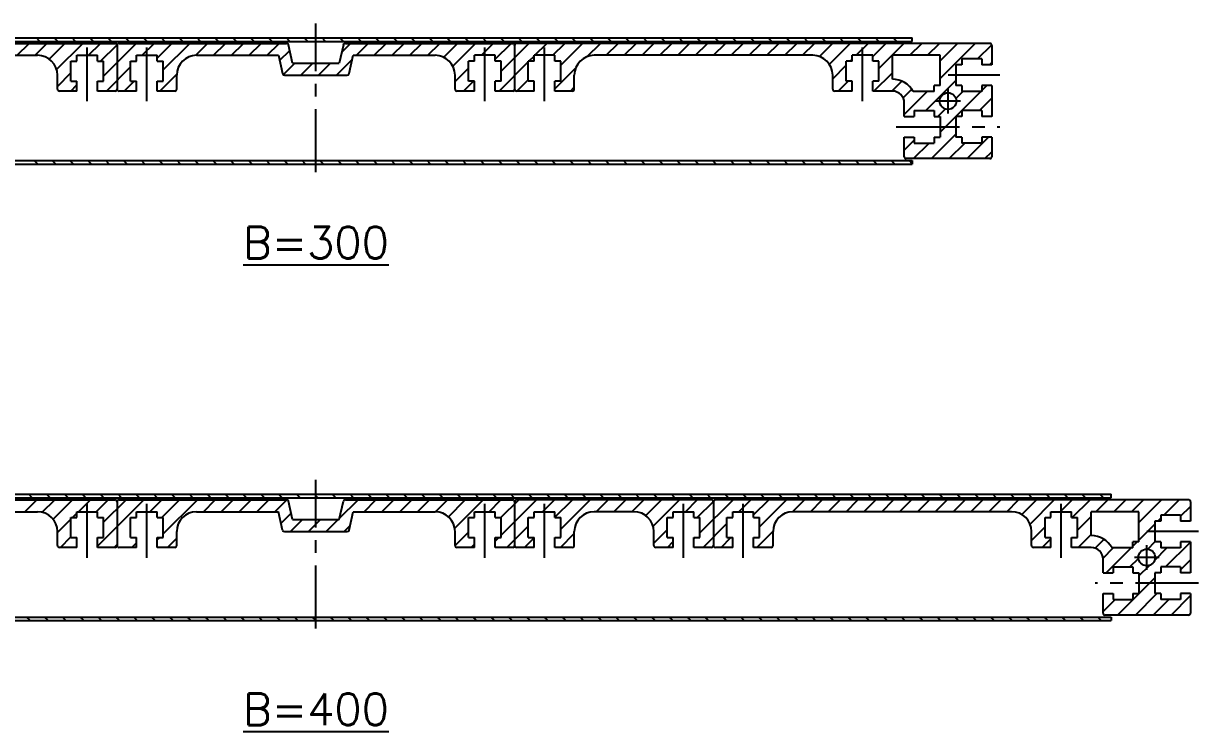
# Model space of a CAD drawing. Extents: x 0 to 1550, y -8 to 446.
# Drawn here: x 1254.7 to 1550.2, y 12.4 to 190.5 of the extents above; entities that cross this region are included whole.
import ezdxf

# ---------------------------------------------------------------- set-up
doc = ezdxf.new("R2010")
doc.units = 0
doc.header["$LTSCALE"] = 0.5
doc.linetypes.add('CENTER', pattern=[50.8, 31.75, -6.35, 6.35, -6.35])
for name, color, linetype in [('MSM_CENTER', 1, 'CENTER'), ('MSM_CONTINUOUS', 7, 'CONTINUOUS'), ('MSM_NARROW', 5, 'CONTINUOUS'), ('MSM_PART_NUMBER', 7, 'CONTINUOUS')]:
    doc.layers.add(name, color=color, linetype=linetype)
doc.styles.get("Standard").update_dxf_attribs({"font": 'txt.shx', "height": 3, "bigfont": 'bigfont.shx'})

# ---------------------------------------------------------------- blocks, each defined once
blk = doc.blocks.new('*U3')
at = {"layer": 'MSM_PART_NUMBER'}
blk.add_text('%%UB=300', height=8, dxfattribs=at).set_placement((1309.93, 121.4))
blk = doc.blocks.new('*U4')
at = {"layer": 'MSM_PART_NUMBER'}
blk.add_text('%%UB=400', height=8, dxfattribs=at).set_placement((1309.93, 4))

msp = doc.modelspace()

# ---------------------------------------------------------------- linework, layer by layer
at = {"layer": 'MSM_CENTER'}
for p, q in [((1328.23, 153.11), (1328.23, 190.51)), ((1270.73, 170.99), (1270.73, 184.51)), ((1285.73, 170.99), (1285.73, 184.51)), ((1370.73, 170.99), (1370.73, 184.51)), ((1385.73, 170.99), (1385.73, 184.51)), ((1465.73, 170.99), (1465.73, 184.51)), ((1500.23, 177.51), (1487.23, 177.51)), ((1487.23, 167.91), (1487.23, 174.11)), ((1490.33, 171.01), (1484.13, 171.01)), ((1474.23, 164.51), (1500.23, 164.51)), ((1328.23, 38.3), (1328.23, 75.7)), ((1270.73, 56.11), (1270.73, 69.7)), ((1285.73, 56.11), (1285.73, 69.7)), ((1370.73, 56.11), (1370.73, 69.7)), ((1385.73, 56.11), (1385.73, 69.7)), ((1420.73, 56.11), (1420.73, 69.7)), ((1435.73, 56.11), (1435.73, 69.7)), ((1515.73, 56.11), (1515.73, 69.7)), ((1550.23, 62.7), (1537.23, 62.7)), ((1537.23, 53.1), (1537.23, 59.3)), ((1540.33, 56.2), (1534.13, 56.2)), ((1550.23, 49.7), (1524.23, 49.7))]:
    msp.add_line(p, q, dxfattribs=at)
at = {"layer": 'MSM_CONTINUOUS'}
for p, q in [((1178.23, 186.91), (1478.23, 186.91)), ((1478.23, 186.01), (1478.23, 186.91)), ((1158.73, 185.51), (1277.73, 185.51)), ((1178.23, 186.01), (1478.23, 186.01)), ((1278.23, 185.01), (1278.23, 174.01)), ((1278.73, 185.51), (1320.83, 185.51)), ((1322.33, 180.51), (1321.32, 185.12)), ((1335.15, 185.12), (1334.13, 180.51)), ((1335.15, 185.12), (1335.23, 185.51)), ((1335.64, 185.51), (1377.73, 185.51)), ((1378.23, 185.01), (1378.23, 174.01)), ((1497.73, 185.51), (1378.73, 185.51)), ((1498.23, 185.01), (1498.23, 180.11)), ((1203.23, 182.51), (1258.23, 182.51)), ((1266.63, 181.01), (1268.13, 181.01)), ((1266.63, 176.01), (1266.63, 181.01)), ((1268.13, 182.51), (1273.33, 182.51)), ((1268.13, 181.01), (1268.13, 182.51)), ((1273.33, 181.01), (1273.33, 182.51)), ((1273.33, 181.01), (1274.83, 181.01)), ((1274.83, 176.01), (1274.83, 181.01)), ((1281.63, 181.01), (1283.13, 181.01)), ((1281.63, 176.01), (1281.63, 181.01)), ((1283.13, 182.51), (1288.33, 182.51)), ((1283.13, 181.01), (1283.13, 182.51)), ((1288.33, 181.01), (1288.33, 182.51)), ((1288.33, 181.01), (1289.83, 181.01)), ((1289.83, 176.01), (1289.83, 181.01)), ((1298.23, 182.51), (1318.82, 182.51)), ((1318.82, 182.51), (1319.84, 177.91)), ((1322.33, 180.51), (1334.13, 180.51)), ((1336.63, 177.91), (1337.65, 182.51)), ((1337.65, 182.51), (1358.23, 182.51)), ((1366.63, 176.01), (1366.63, 181.01)), ((1368.13, 181.01), (1366.63, 181.01)), ((1373.33, 182.51), (1368.13, 182.51)), ((1368.13, 181.01), (1368.13, 182.51)), ((1373.33, 181.01), (1373.33, 182.51)), ((1374.83, 181.01), (1373.33, 181.01)), ((1374.83, 176.01), (1374.83, 181.01)), ((1381.63, 176.01), (1381.63, 181.01)), ((1383.13, 181.01), (1381.63, 181.01)), ((1388.33, 182.51), (1383.13, 182.51)), ((1383.13, 181.01), (1383.13, 182.51)), ((1388.33, 181.01), (1388.33, 182.51)), ((1389.83, 181.01), (1388.33, 181.01)), ((1389.83, 176.01), (1389.83, 181.01)), ((1453.23, 182.51), (1398.23, 182.51)), ((1461.63, 176.01), (1461.63, 181.01)), ((1463.13, 181.01), (1461.63, 181.01)), ((1468.33, 182.51), (1463.13, 182.51)), ((1463.13, 181.01), (1463.13, 182.51)), ((1468.33, 181.01), (1468.33, 182.51)), ((1469.83, 181.01), (1468.33, 181.01)), ((1469.83, 176.01), (1469.83, 181.01)), ((1485.23, 182.51), (1473.23, 182.51)), ((1473.23, 176.51), (1473.23, 182.51)), ((1485.23, 174.91), (1485.23, 182.51)), ((1490.73, 181.61), (1490.73, 180.11)), ((1495.73, 181.61), (1490.73, 181.61)), ((1495.73, 181.61), (1495.73, 180.11)), ((1263.23, 174.01), (1263.23, 177.51)), ((1293.23, 174.01), (1293.23, 177.51)), ((1320.32, 177.51), (1336.14, 177.51)), ((1363.23, 174.01), (1363.23, 177.51)), ((1393.23, 174.01), (1393.23, 177.51)), ((1458.23, 174.01), (1458.23, 177.51)), ((1489.23, 180.11), (1489.23, 174.91)), ((1490.73, 180.11), (1489.23, 180.11)), ((1498.23, 180.11), (1495.73, 180.11)), ((1266.63, 176.01), (1268.13, 176.01)), ((1268.13, 173.51), (1268.13, 176.01)), ((1273.33, 173.51), (1273.33, 176.01)), ((1273.33, 176.01), (1274.83, 176.01)), ((1281.63, 176.01), (1283.13, 176.01)), ((1283.13, 173.51), (1283.13, 176.01)), ((1288.33, 173.51), (1288.33, 176.01)), ((1288.33, 176.01), (1289.83, 176.01)), ((1368.13, 176.01), (1366.63, 176.01)), ((1368.13, 173.51), (1368.13, 176.01)), ((1373.33, 173.51), (1373.33, 176.01)), ((1374.83, 176.01), (1373.33, 176.01)), ((1383.13, 176.01), (1381.63, 176.01)), ((1383.13, 173.51), (1383.13, 176.01)), ((1388.33, 173.51), (1388.33, 176.01)), ((1389.83, 176.01), (1388.33, 176.01)), ((1463.13, 176.01), (1461.63, 176.01)), ((1463.13, 173.51), (1463.13, 176.01)), ((1468.33, 173.51), (1468.33, 176.01)), ((1469.83, 176.01), (1468.33, 176.01)), ((1485.23, 174.91), (1483.73, 174.91)), ((1483.73, 173.41), (1483.73, 174.91)), ((1490.73, 174.91), (1489.23, 174.91)), ((1490.73, 174.91), (1490.73, 173.41)), ((1498.23, 174.91), (1495.73, 174.91)), ((1495.73, 174.91), (1495.73, 173.41)), ((1498.23, 174.91), (1498.23, 167.11)), ((1268.13, 173.51), (1263.73, 173.51)), ((1277.73, 173.51), (1273.33, 173.51)), ((1283.13, 173.51), (1278.73, 173.51)), ((1292.73, 173.51), (1288.33, 173.51)), ((1368.13, 173.51), (1363.73, 173.51)), ((1377.73, 173.51), (1373.33, 173.51)), ((1383.13, 173.51), (1378.73, 173.51)), ((1392.73, 173.51), (1388.33, 173.51)), ((1463.13, 173.51), (1458.73, 173.51)), ((1473.23, 173.51), (1468.33, 173.51)), ((1483.73, 173.41), (1478.49, 173.41)), ((1495.73, 173.41), (1490.73, 173.41)), ((1476.23, 167.11), (1476.23, 170.51)), ((1478.73, 168.61), (1478.73, 167.11)), ((1478.73, 168.61), (1483.73, 168.61)), ((1483.73, 168.61), (1483.73, 167.11)), ((1490.73, 168.61), (1490.73, 167.11)), ((1495.73, 168.61), (1490.73, 168.61)), ((1495.73, 168.61), (1495.73, 167.11)), ((1476.23, 167.11), (1478.73, 167.11)), ((1483.73, 167.11), (1485.23, 167.11)), ((1485.23, 167.11), (1485.23, 161.91)), ((1489.23, 167.11), (1489.23, 161.91)), ((1490.73, 167.11), (1489.23, 167.11)), ((1498.23, 167.11), (1495.73, 167.11)), ((1476.23, 157.01), (1476.23, 161.91)), ((1476.23, 161.91), (1478.73, 161.91)), ((1478.73, 161.91), (1478.73, 160.41)), ((1478.73, 160.41), (1483.73, 160.41)), ((1483.73, 161.91), (1483.73, 160.41)), ((1483.73, 161.91), (1485.23, 161.91)), ((1490.73, 161.91), (1489.23, 161.91)), ((1490.73, 161.91), (1490.73, 160.41)), ((1495.73, 160.41), (1490.73, 160.41)), ((1498.23, 161.91), (1495.73, 161.91)), ((1495.73, 161.91), (1495.73, 160.41)), ((1498.23, 161.91), (1498.23, 157.01)), ((1178.23, 156.01), (1478.23, 156.01)), ((1178.23, 155.11), (1478.23, 155.11)), ((1497.73, 156.51), (1476.73, 156.51)), ((1478.23, 156.01), (1478.23, 155.11)), ((1128.23, 72.1), (1528.23, 72.1)), ((1128.23, 71.2), (1528.23, 71.2)), ((1528.23, 71.2), (1528.23, 72.1)), ((1228.73, 70.7), (1277.73, 70.7)), ((1278.23, 70.2), (1278.23, 59.2)), ((1278.73, 70.7), (1320.83, 70.7)), ((1322.33, 65.7), (1321.32, 70.31)), ((1334.13, 65.7), (1335.15, 70.31)), ((1335.64, 70.7), (1377.73, 70.7)), ((1378.23, 70.2), (1378.23, 59.2)), ((1427.73, 70.7), (1378.73, 70.7)), ((1428.23, 70.2), (1428.23, 59.2)), ((1547.73, 70.7), (1428.73, 70.7)), ((1548.23, 70.2), (1548.23, 65.3)), ((1248.23, 67.7), (1258.23, 67.7)), ((1266.63, 66.2), (1268.13, 66.2)), ((1266.63, 61.2), (1266.63, 66.2)), ((1268.13, 67.7), (1273.33, 67.7)), ((1268.13, 66.2), (1268.13, 67.7)), ((1273.33, 66.2), (1273.33, 67.7)), ((1273.33, 66.2), (1274.83, 66.2)), ((1274.83, 61.2), (1274.83, 66.2)), ((1281.63, 66.2), (1283.13, 66.2)), ((1281.63, 61.2), (1281.63, 66.2)), ((1283.13, 67.7), (1288.33, 67.7)), ((1283.13, 66.2), (1283.13, 67.7)), ((1288.33, 66.2), (1288.33, 67.7)), ((1288.33, 66.2), (1289.83, 66.2)), ((1289.83, 61.2), (1289.83, 66.2)), ((1298.23, 67.7), (1318.82, 67.7)), ((1319.84, 63.09), (1318.82, 67.7)), ((1322.33, 65.7), (1334.13, 65.7)), ((1336.63, 63.09), (1337.65, 67.7)), ((1337.65, 67.7), (1358.23, 67.7)), ((1366.63, 66.2), (1368.13, 66.2)), ((1366.63, 61.2), (1366.63, 66.2)), ((1368.13, 67.7), (1373.33, 67.7)), ((1368.13, 66.2), (1368.13, 67.7)), ((1373.33, 66.2), (1373.33, 67.7)), ((1373.33, 66.2), (1374.83, 66.2)), ((1374.83, 61.2), (1374.83, 66.2)), ((1381.63, 66.2), (1383.13, 66.2)), ((1381.63, 61.2), (1381.63, 66.2)), ((1383.13, 67.7), (1388.33, 67.7)), ((1383.13, 66.2), (1383.13, 67.7)), ((1388.33, 66.2), (1388.33, 67.7)), ((1388.33, 66.2), (1389.83, 66.2)), ((1389.83, 61.2), (1389.83, 66.2)), ((1408.23, 67.7), (1398.23, 67.7)), ((1416.63, 66.2), (1418.13, 66.2)), ((1416.63, 61.2), (1416.63, 66.2)), ((1418.13, 67.7), (1423.33, 67.7)), ((1418.13, 66.2), (1418.13, 67.7)), ((1423.33, 66.2), (1423.33, 67.7)), ((1423.33, 66.2), (1424.83, 66.2)), ((1424.83, 61.2), (1424.83, 66.2)), ((1431.63, 66.2), (1433.13, 66.2)), ((1431.63, 61.2), (1431.63, 66.2)), ((1433.13, 67.7), (1438.33, 67.7)), ((1433.13, 66.2), (1433.13, 67.7)), ((1438.33, 66.2), (1438.33, 67.7)), ((1438.33, 66.2), (1439.83, 66.2)), ((1439.83, 61.2), (1439.83, 66.2)), ((1503.23, 67.7), (1448.23, 67.7)), ((1511.63, 66.2), (1513.13, 66.2)), ((1511.63, 61.2), (1511.63, 66.2)), ((1513.13, 67.7), (1518.33, 67.7)), ((1513.13, 66.2), (1513.13, 67.7)), ((1518.33, 66.2), (1518.33, 67.7)), ((1518.33, 66.2), (1519.83, 66.2)), ((1519.83, 61.2), (1519.83, 66.2)), ((1535.23, 67.7), (1523.23, 67.7)), ((1523.23, 61.7), (1523.23, 67.7)), ((1535.23, 60.1), (1535.23, 67.7)), ((1539.23, 65.3), (1539.23, 60.1)), ((1540.73, 65.3), (1539.23, 65.3)), ((1540.73, 66.8), (1540.73, 65.3)), ((1545.73, 66.8), (1540.73, 66.8)), ((1545.73, 66.8), (1545.73, 65.3)), ((1548.23, 65.3), (1545.73, 65.3)), ((1263.23, 59.2), (1263.23, 62.7)), ((1293.23, 59.2), (1293.23, 62.7)), ((1320.32, 62.7), (1336.14, 62.7)), ((1363.23, 59.2), (1363.23, 62.7)), ((1393.23, 59.2), (1393.23, 62.7)), ((1413.23, 59.2), (1413.23, 62.7)), ((1443.23, 59.2), (1443.23, 62.7)), ((1508.23, 59.2), (1508.23, 62.7)), ((1266.63, 61.2), (1268.13, 61.2)), ((1268.13, 58.7), (1268.13, 61.2)), ((1273.33, 58.7), (1273.33, 61.2)), ((1273.33, 61.2), (1274.83, 61.2)), ((1281.63, 61.2), (1283.13, 61.2)), ((1283.13, 58.7), (1283.13, 61.2)), ((1288.33, 58.7), (1288.33, 61.2)), ((1288.33, 61.2), (1289.83, 61.2)), ((1366.63, 61.2), (1368.13, 61.2)), ((1368.13, 58.7), (1368.13, 61.2)), ((1373.33, 58.7), (1373.33, 61.2)), ((1373.33, 61.2), (1374.83, 61.2)), ((1381.63, 61.2), (1383.13, 61.2)), ((1383.13, 58.7), (1383.13, 61.2)), ((1388.33, 58.7), (1388.33, 61.2)), ((1388.33, 61.2), (1389.83, 61.2)), ((1416.63, 61.2), (1418.13, 61.2)), ((1418.13, 58.7), (1418.13, 61.2)), ((1423.33, 58.7), (1423.33, 61.2)), ((1423.33, 61.2), (1424.83, 61.2)), ((1431.63, 61.2), (1433.13, 61.2)), ((1433.13, 58.7), (1433.13, 61.2)), ((1438.33, 58.7), (1438.33, 61.2)), ((1438.33, 61.2), (1439.83, 61.2)), ((1511.63, 61.2), (1513.13, 61.2)), ((1513.13, 58.7), (1513.13, 61.2)), ((1518.33, 58.7), (1518.33, 61.2)), ((1518.33, 61.2), (1519.83, 61.2)), ((1535.23, 60.1), (1533.73, 60.1)), ((1533.73, 58.6), (1533.73, 60.1)), ((1540.73, 60.1), (1539.23, 60.1)), ((1540.73, 60.1), (1540.73, 58.6)), ((1548.23, 60.1), (1545.73, 60.1)), ((1545.73, 60.1), (1545.73, 58.6)), ((1548.23, 60.1), (1548.23, 52.3)), ((1268.13, 58.7), (1263.73, 58.7)), ((1277.73, 58.7), (1273.33, 58.7)), ((1283.13, 58.7), (1278.73, 58.7)), ((1292.73, 58.7), (1288.33, 58.7)), ((1368.13, 58.7), (1363.73, 58.7)), ((1377.73, 58.7), (1373.33, 58.7)), ((1383.13, 58.7), (1378.73, 58.7)), ((1392.73, 58.7), (1388.33, 58.7)), ((1418.13, 58.7), (1413.73, 58.7)), ((1427.73, 58.7), (1423.33, 58.7)), ((1433.13, 58.7), (1428.73, 58.7)), ((1442.73, 58.7), (1438.33, 58.7)), ((1513.13, 58.7), (1508.73, 58.7)), ((1523.23, 58.7), (1518.33, 58.7)), ((1533.73, 58.6), (1528.49, 58.6)), ((1545.73, 58.6), (1540.73, 58.6)), ((1526.23, 52.3), (1526.23, 55.7)), ((1528.73, 53.8), (1528.73, 52.3)), ((1528.73, 53.8), (1533.73, 53.8)), ((1533.73, 53.8), (1533.73, 52.3)), ((1540.73, 53.8), (1540.73, 52.3)), ((1545.73, 53.8), (1540.73, 53.8)), ((1545.73, 53.8), (1545.73, 52.3)), ((1526.23, 52.3), (1528.73, 52.3)), ((1533.73, 52.3), (1535.23, 52.3)), ((1535.23, 52.3), (1535.23, 47.1)), ((1539.23, 52.3), (1539.23, 47.1)), ((1540.73, 52.3), (1539.23, 52.3)), ((1548.23, 52.3), (1545.73, 52.3)), ((1526.23, 42.2), (1526.23, 47.1)), ((1526.23, 47.1), (1528.73, 47.1)), ((1528.73, 47.1), (1528.73, 45.6)), ((1528.73, 45.6), (1533.73, 45.6)), ((1533.73, 47.1), (1533.73, 45.6)), ((1533.73, 47.1), (1535.23, 47.1)), ((1540.73, 47.1), (1539.23, 47.1)), ((1540.73, 47.1), (1540.73, 45.6)), ((1545.73, 45.6), (1540.73, 45.6)), ((1548.23, 47.1), (1545.73, 47.1)), ((1545.73, 47.1), (1545.73, 45.6)), ((1548.23, 47.1), (1548.23, 42.2)), ((1547.73, 41.7), (1526.73, 41.7)), ((1128.23, 41.2), (1528.23, 41.2)), ((1128.23, 40.3), (1528.23, 40.3)), ((1528.23, 41.2), (1528.23, 40.3))]:
    msp.add_line(p, q, dxfattribs=at)
for centre in [(1487.23, 171.01), (1537.23, 56.2)]:
    msp.add_circle(centre, 2.1, dxfattribs=at)
for centre, radius, start, end in [((1277.73, 185.01), 0.5, 0, 90), ((1278.73, 185.01), 0.5, 90, 180), ((1320.83, 185.01), 0.5, 12.4074, 90), ((1335.64, 185.01), 0.5, 90, 167.5926), ((1377.73, 185.01), 0.5, 0, 90), ((1378.73, 185.01), 0.5, 90, 180), ((1497.73, 185.01), 0.5, 0, 90), ((1258.23, 177.51), 5, 0, 90), ((1298.23, 177.51), 5, 90, 180), ((1358.23, 177.51), 5, 0, 90), ((1398.23, 177.51), 5, 90, 180), ((1453.23, 177.51), 5, 0, 90), ((1320.32, 178.01), 0.5, 192.4074, 270), ((1336.14, 178.01), 0.5, 270, 347.5926), ((1473.23, 170.51), 6, 28.9033, 90), ((1263.73, 174.01), 0.5, 180, 270), ((1277.73, 174.01), 0.5, 270, 0), ((1278.73, 174.01), 0.5, 180, 270), ((1292.73, 174.01), 0.5, 270, 0), ((1363.73, 174.01), 0.5, 180, 270), ((1377.73, 174.01), 0.5, 270, 0), ((1378.73, 174.01), 0.5, 180, 270), ((1392.73, 174.01), 0.5, 270, 0), ((1458.73, 174.01), 0.5, 180, 270), ((1473.23, 170.51), 3, 0, 90), ((1476.73, 157.01), 0.5, 180, 270), ((1497.73, 157.01), 0.5, 270, 0), ((1277.73, 70.2), 0.5, 0, 90), ((1278.73, 70.2), 0.5, 90, 180), ((1320.83, 70.2), 0.5, 12.4074, 90), ((1335.64, 70.2), 0.5, 90, 167.5926), ((1377.73, 70.2), 0.5, 0, 90), ((1378.73, 70.2), 0.5, 90, 180), ((1427.73, 70.2), 0.5, 0, 90), ((1428.73, 70.2), 0.5, 90, 180), ((1547.73, 70.2), 0.5, 0, 90), ((1258.23, 62.7), 5, 0, 90), ((1298.23, 62.7), 5, 90, 180), ((1358.23, 62.7), 5, 0, 90), ((1398.23, 62.7), 5, 90, 180), ((1408.23, 62.7), 5, 0, 90), ((1448.23, 62.7), 5, 90, 180), ((1503.23, 62.7), 5, 0, 90), ((1320.32, 63.2), 0.5, 192.4074, 270), ((1336.14, 63.2), 0.5, 270, 347.5926), ((1263.73, 59.2), 0.5, 180, 270), ((1277.73, 59.2), 0.5, 270, 0), ((1278.73, 59.2), 0.5, 180, 270), ((1292.73, 59.2), 0.5, 270, 0), ((1363.73, 59.2), 0.5, 180, 270), ((1377.73, 59.2), 0.5, 270, 0), ((1378.73, 59.2), 0.5, 180, 270), ((1392.73, 59.2), 0.5, 270, 0), ((1413.73, 59.2), 0.5, 180, 270), ((1427.73, 59.2), 0.5, 270, 0), ((1428.73, 59.2), 0.5, 180, 270), ((1442.73, 59.2), 0.5, 270, 0), ((1508.73, 59.2), 0.5, 180, 270), ((1523.23, 55.7), 6, 28.9033, 90), ((1523.23, 55.7), 3, 0, 90), ((1526.73, 42.2), 0.5, 180, 270), ((1547.73, 42.2), 0.5, 270, 0)]:
    msp.add_arc(centre, radius, start, end, dxfattribs=at)
at = {"layer": 'MSM_NARROW'}
for p, q in [((1258.83, 186.01), (1257.93, 186.91)), ((1263.32, 186.01), (1262.42, 186.91)), ((1267.81, 186.01), (1266.91, 186.91)), ((1272.3, 186.01), (1271.4, 186.91)), ((1276.79, 186.01), (1275.89, 186.91)), ((1281.28, 186.01), (1280.38, 186.91)), ((1285.78, 186.01), (1284.88, 186.91)), ((1290.27, 186.01), (1289.37, 186.91)), ((1294.76, 186.01), (1293.86, 186.91)), ((1299.25, 186.01), (1298.35, 186.91)), ((1303.74, 186.01), (1302.84, 186.91)), ((1308.23, 186.01), (1307.33, 186.91)), ((1312.72, 186.01), (1311.82, 186.91)), ((1317.21, 186.01), (1316.31, 186.91)), ((1321.7, 186.01), (1320.8, 186.91)), ((1326.19, 186.01), (1325.29, 186.91)), ((1330.68, 186.01), (1329.78, 186.91)), ((1335.17, 186.01), (1334.27, 186.91)), ((1339.66, 186.01), (1338.76, 186.91)), ((1344.15, 186.01), (1343.25, 186.91)), ((1348.64, 186.01), (1347.74, 186.91)), ((1353.13, 186.01), (1352.23, 186.91)), ((1357.62, 186.01), (1356.72, 186.91)), ((1362.11, 186.01), (1361.21, 186.91)), ((1366.6, 186.01), (1365.7, 186.91)), ((1371.09, 186.01), (1370.19, 186.91)), ((1375.58, 186.01), (1374.68, 186.91)), ((1380.07, 186.01), (1379.17, 186.91)), ((1384.56, 186.01), (1383.66, 186.91)), ((1389.05, 186.01), (1388.15, 186.91)), ((1393.54, 186.01), (1392.64, 186.91)), ((1398.03, 186.01), (1397.13, 186.91)), ((1402.52, 186.01), (1401.62, 186.91)), ((1407.01, 186.01), (1406.11, 186.91)), ((1411.5, 186.01), (1410.6, 186.91)), ((1415.99, 186.01), (1415.09, 186.91)), ((1420.48, 186.01), (1419.58, 186.91)), ((1424.97, 186.01), (1424.07, 186.91)), ((1429.46, 186.01), (1428.56, 186.91)), ((1433.95, 186.01), (1433.05, 186.91)), ((1438.44, 186.01), (1437.54, 186.91)), ((1442.93, 186.01), (1442.03, 186.91)), ((1447.42, 186.01), (1446.52, 186.91)), ((1451.91, 186.01), (1451.01, 186.91)), ((1456.4, 186.01), (1455.5, 186.91)), ((1460.89, 186.01), (1459.99, 186.91)), ((1465.38, 186.01), (1464.48, 186.91)), ((1469.87, 186.01), (1468.97, 186.91)), ((1474.36, 186.01), (1473.46, 186.91)), ((1478.23, 186.63), (1477.95, 186.91)), ((1253.11, 182.51), (1256.11, 185.51)), ((1257.6, 182.51), (1260.6, 185.51)), ((1261.15, 181.58), (1265.09, 185.51)), ((1263.02, 178.96), (1269.58, 185.51)), ((1271.07, 182.51), (1274.07, 185.51)), ((1274.06, 181.01), (1278.21, 185.17)), ((1274.83, 177.3), (1283.05, 185.51)), ((1278.29, 185.25), (1278.5, 185.46)), ((1284.54, 182.51), (1287.54, 185.51)), ((1288.33, 181.82), (1292.03, 185.51)), ((1289.83, 178.83), (1296.52, 185.51)), ((1298, 182.51), (1301.01, 185.51)), ((1302.5, 182.51), (1305.5, 185.51)), ((1306.99, 182.51), (1309.99, 185.51)), ((1311.48, 182.51), (1314.48, 185.51)), ((1315.97, 182.51), (1318.97, 185.51)), ((1319.12, 181.17), (1321.64, 183.69)), ((1334.76, 183.34), (1336.93, 185.51)), ((1338.42, 182.51), (1341.42, 185.51)), ((1342.91, 182.51), (1345.91, 185.51)), ((1347.4, 182.51), (1350.4, 185.51)), ((1351.89, 182.51), (1354.89, 185.51)), ((1356.38, 182.51), (1359.38, 185.51)), ((1360.38, 182.03), (1363.87, 185.51)), ((1362.67, 179.82), (1368.36, 185.51)), ((1369.85, 182.51), (1372.85, 185.51)), ((1373.33, 181.51), (1377.34, 185.51)), ((1374.83, 178.52), (1381.83, 185.51)), ((1383.32, 182.51), (1386.32, 185.51)), ((1387.81, 182.51), (1390.81, 185.51)), ((1389.83, 180.05), (1395.3, 185.51)), ((1396.47, 182.19), (1399.79, 185.51)), ((1401.28, 182.51), (1404.28, 185.51)), ((1405.77, 182.51), (1408.77, 185.51)), ((1410.26, 182.51), (1413.26, 185.51)), ((1414.75, 182.51), (1417.75, 185.51)), ((1419.24, 182.51), (1422.24, 185.51)), ((1423.73, 182.51), (1426.73, 185.51)), ((1428.22, 182.51), (1431.22, 185.51)), ((1432.71, 182.51), (1435.71, 185.51)), ((1437.2, 182.51), (1440.2, 185.51)), ((1441.69, 182.51), (1444.69, 185.51)), ((1446.18, 182.51), (1449.18, 185.51)), ((1450.67, 182.51), (1453.67, 185.51)), ((1454.88, 182.23), (1458.16, 185.51)), ((1457.41, 180.27), (1462.65, 185.51)), ((1464.14, 182.51), (1467.14, 185.51)), ((1468.33, 182.21), (1471.63, 185.51)), ((1469.83, 179.22), (1476.12, 185.51)), ((1477.61, 182.51), (1480.61, 185.51)), ((1482.1, 182.51), (1485.1, 185.51)), ((1485.23, 181.15), (1489.59, 185.51)), ((1485.23, 176.66), (1494.09, 185.51)), ((1494.68, 181.61), (1498.21, 185.15)), ((1283.04, 181.01), (1283.13, 181.11)), ((1320.04, 177.6), (1322.95, 180.51)), ((1324.44, 177.51), (1327.44, 180.51)), ((1328.93, 177.51), (1331.93, 180.51)), ((1333.42, 177.51), (1337.43, 181.52)), ((1374.32, 173.51), (1381.63, 180.83)), ((1381.82, 181.01), (1383.13, 182.33)), ((1462.64, 181.01), (1463.13, 181.5)), ((1497.67, 180.11), (1498.23, 180.68)), ((1263.23, 174.68), (1266.63, 178.08)), ((1275.54, 173.51), (1281.63, 179.61)), ((1289.01, 173.51), (1293.24, 177.74)), ((1363.23, 175.9), (1366.63, 179.3)), ((1388.33, 174.06), (1393.55, 179.28)), ((1458.23, 176.6), (1461.63, 180)), ((1468.61, 173.51), (1473.23, 178.13)), ((1266.56, 173.51), (1268.13, 175.09)), ((1273.33, 175.8), (1273.55, 176.01)), ((1280.03, 173.51), (1282.53, 176.01)), ((1365.34, 173.51), (1367.84, 176.01)), ((1378.81, 173.51), (1381.63, 176.34)), ((1392.28, 173.51), (1393.23, 174.47)), ((1459.63, 173.51), (1462.13, 176.01)), ((1473.1, 173.51), (1475.61, 176.02)), ((1481.68, 168.61), (1489.23, 176.17)), ((1495.73, 173.69), (1496.96, 174.91)), ((1475.92, 171.84), (1478.1, 174.02)), ((1476.23, 167.66), (1481.99, 173.41)), ((1485.23, 163.19), (1495.46, 173.41)), ((1489.23, 171.68), (1490.97, 173.41)), ((1495.15, 168.61), (1498.23, 171.7)), ((1484.67, 167.11), (1486.57, 169.02)), ((1498.14, 167.11), (1498.23, 167.21)), ((1483.05, 156.51), (1489.23, 162.7)), ((1476.23, 158.68), (1478.73, 161.18)), ((1478.56, 156.51), (1482.46, 160.41)), ((1483.73, 161.69), (1483.96, 161.91)), ((1487.54, 156.51), (1491.44, 160.41)), ((1492.03, 156.51), (1497.43, 161.91)), ((1496.52, 156.51), (1498.23, 158.23)), ((1258.3, 155.11), (1257.4, 156.01)), ((1262.79, 155.11), (1261.89, 156.01)), ((1267.28, 155.11), (1266.38, 156.01)), ((1271.77, 155.11), (1270.87, 156.01)), ((1276.26, 155.11), (1275.36, 156.01)), ((1280.75, 155.11), (1279.85, 156.01)), ((1285.24, 155.11), (1284.34, 156.01)), ((1289.73, 155.11), (1288.83, 156.01)), ((1294.22, 155.11), (1293.32, 156.01)), ((1298.71, 155.11), (1297.81, 156.01)), ((1303.2, 155.11), (1302.3, 156.01)), ((1307.69, 155.11), (1306.79, 156.01)), ((1312.18, 155.11), (1311.28, 156.01)), ((1316.68, 155.11), (1315.78, 156.01)), ((1321.17, 155.11), (1320.27, 156.01)), ((1325.66, 155.11), (1324.76, 156.01)), ((1330.15, 155.11), (1329.25, 156.01)), ((1334.64, 155.11), (1333.74, 156.01)), ((1339.13, 155.11), (1338.23, 156.01)), ((1343.62, 155.11), (1342.72, 156.01)), ((1348.11, 155.11), (1347.21, 156.01)), ((1352.6, 155.11), (1351.7, 156.01)), ((1357.09, 155.11), (1356.19, 156.01)), ((1361.58, 155.11), (1360.68, 156.01)), ((1366.07, 155.11), (1365.17, 156.01)), ((1370.56, 155.11), (1369.66, 156.01)), ((1375.05, 155.11), (1374.15, 156.01)), ((1379.54, 155.11), (1378.64, 156.01)), ((1384.03, 155.11), (1383.13, 156.01)), ((1388.52, 155.11), (1387.62, 156.01)), ((1393.01, 155.11), (1392.11, 156.01)), ((1397.5, 155.11), (1396.6, 156.01)), ((1401.99, 155.11), (1401.09, 156.01)), ((1406.48, 155.11), (1405.58, 156.01)), ((1410.97, 155.11), (1410.07, 156.01)), ((1415.46, 155.11), (1414.56, 156.01)), ((1419.95, 155.11), (1419.05, 156.01)), ((1424.44, 155.11), (1423.54, 156.01)), ((1428.93, 155.11), (1428.03, 156.01)), ((1433.42, 155.11), (1432.52, 156.01)), ((1437.91, 155.11), (1437.01, 156.01)), ((1442.4, 155.11), (1441.5, 156.01)), ((1446.89, 155.11), (1445.99, 156.01)), ((1451.38, 155.11), (1450.48, 156.01)), ((1455.87, 155.11), (1454.97, 156.01)), ((1460.36, 155.11), (1459.46, 156.01)), ((1464.85, 155.11), (1463.95, 156.01)), ((1469.34, 155.11), (1468.44, 156.01)), ((1473.83, 155.11), (1472.93, 156.01)), ((1478.23, 155.2), (1477.42, 156.01)), ((1256.91, 71.2), (1256.01, 72.1)), ((1261.4, 71.2), (1260.5, 72.1)), ((1265.89, 71.2), (1264.99, 72.1)), ((1270.38, 71.2), (1269.48, 72.1)), ((1274.87, 71.2), (1273.97, 72.1)), ((1279.36, 71.2), (1278.46, 72.1)), ((1283.85, 71.2), (1282.95, 72.1)), ((1288.34, 71.2), (1287.44, 72.1)), ((1292.83, 71.2), (1291.93, 72.1)), ((1297.32, 71.2), (1296.42, 72.1)), ((1301.81, 71.2), (1300.91, 72.1)), ((1306.3, 71.2), (1305.4, 72.1)), ((1310.79, 71.2), (1309.89, 72.1)), ((1315.28, 71.2), (1314.38, 72.1)), ((1319.77, 71.2), (1318.87, 72.1)), ((1324.26, 71.2), (1323.36, 72.1)), ((1328.75, 71.2), (1327.85, 72.1)), ((1333.24, 71.2), (1332.34, 72.1)), ((1337.73, 71.2), (1336.83, 72.1)), ((1342.22, 71.2), (1341.32, 72.1)), ((1346.71, 71.2), (1345.81, 72.1)), ((1351.2, 71.2), (1350.3, 72.1)), ((1355.69, 71.2), (1354.79, 72.1)), ((1360.18, 71.2), (1359.28, 72.1)), ((1364.67, 71.2), (1363.77, 72.1)), ((1369.16, 71.2), (1368.26, 72.1)), ((1373.65, 71.2), (1372.75, 72.1)), ((1378.14, 71.2), (1377.24, 72.1)), ((1382.63, 71.2), (1381.73, 72.1)), ((1387.12, 71.2), (1386.22, 72.1)), ((1391.61, 71.2), (1390.71, 72.1)), ((1396.1, 71.2), (1395.2, 72.1)), ((1400.59, 71.2), (1399.69, 72.1)), ((1405.08, 71.2), (1404.18, 72.1)), ((1409.57, 71.2), (1408.67, 72.1)), ((1414.06, 71.2), (1413.16, 72.1)), ((1418.55, 71.2), (1417.65, 72.1)), ((1423.04, 71.2), (1422.14, 72.1)), ((1427.53, 71.2), (1426.63, 72.1)), ((1432.02, 71.2), (1431.12, 72.1)), ((1436.51, 71.2), (1435.61, 72.1)), ((1441, 71.2), (1440.1, 72.1)), ((1445.49, 71.2), (1444.59, 72.1)), ((1449.98, 71.2), (1449.08, 72.1)), ((1454.47, 71.2), (1453.57, 72.1)), ((1458.96, 71.2), (1458.06, 72.1)), ((1463.45, 71.2), (1462.55, 72.1)), ((1467.94, 71.2), (1467.04, 72.1)), ((1472.43, 71.2), (1471.53, 72.1)), ((1476.92, 71.2), (1476.02, 72.1)), ((1481.41, 71.2), (1480.51, 72.1)), ((1485.9, 71.2), (1485, 72.1)), ((1490.39, 71.2), (1489.49, 72.1)), ((1494.88, 71.2), (1493.98, 72.1)), ((1499.37, 71.2), (1498.47, 72.1)), ((1503.86, 71.2), (1502.96, 72.1)), ((1508.35, 71.2), (1507.45, 72.1)), ((1512.84, 71.2), (1511.94, 72.1)), ((1517.33, 71.2), (1516.43, 72.1)), ((1521.82, 71.2), (1520.92, 72.1)), ((1526.31, 71.2), (1525.41, 72.1)), ((1255.04, 67.7), (1258.04, 70.7)), ((1259.39, 67.56), (1262.53, 70.7)), ((1262.14, 65.82), (1267.02, 70.7)), ((1268.51, 67.7), (1271.51, 70.7)), ((1273, 67.7), (1276, 70.7)), ((1273.33, 59.06), (1284.98, 70.7)), ((1274.83, 65.05), (1280.49, 70.7)), ((1286.47, 67.7), (1289.47, 70.7)), ((1289.46, 66.2), (1293.96, 70.7)), ((1289.83, 62.09), (1298.45, 70.7)), ((1299.94, 67.7), (1302.94, 70.7)), ((1304.43, 67.7), (1307.43, 70.7)), ((1308.92, 67.7), (1311.92, 70.7)), ((1313.41, 67.7), (1316.41, 70.7)), ((1317.9, 67.7), (1320.89, 70.69)), ((1334.21, 66.05), (1338.86, 70.7)), ((1340.35, 67.7), (1343.35, 70.7)), ((1344.84, 67.7), (1347.84, 70.7)), ((1349.33, 67.7), (1352.33, 70.7)), ((1353.82, 67.7), (1356.82, 70.7)), ((1358.31, 67.7), (1361.31, 70.7)), ((1361.55, 66.44), (1365.8, 70.7)), ((1363.16, 63.57), (1370.29, 70.7)), ((1371.78, 67.7), (1374.78, 70.7)), ((1374.77, 66.2), (1379.27, 70.7)), ((1374.83, 61.77), (1383.76, 70.7)), ((1385.25, 67.7), (1388.25, 70.7)), ((1388.33, 66.29), (1392.74, 70.7)), ((1389.83, 63.3), (1397.23, 70.7)), ((1398.72, 67.7), (1401.72, 70.7)), ((1403.21, 67.7), (1406.21, 70.7)), ((1407.7, 67.7), (1410.7, 70.7)), ((1411.21, 66.72), (1415.19, 70.7)), ((1413.04, 64.06), (1419.68, 70.7)), ((1421.17, 67.7), (1424.17, 70.7)), ((1424.16, 66.2), (1428.23, 70.27)), ((1424.83, 62.38), (1433.15, 70.7)), ((1428.24, 70.28), (1428.65, 70.69)), ((1434.64, 67.7), (1437.64, 70.7)), ((1438.33, 66.9), (1442.13, 70.7)), ((1439.83, 63.91), (1446.62, 70.7)), ((1448.11, 67.7), (1451.11, 70.7)), ((1452.6, 67.7), (1455.6, 70.7)), ((1457.09, 67.7), (1460.09, 70.7)), ((1461.58, 67.7), (1464.58, 70.7)), ((1466.07, 67.7), (1469.07, 70.7)), ((1470.56, 67.7), (1473.56, 70.7)), ((1475.05, 67.7), (1478.05, 70.7)), ((1479.54, 67.7), (1482.54, 70.7)), ((1484.03, 67.7), (1487.03, 70.7)), ((1488.52, 67.7), (1491.52, 70.7)), ((1493.01, 67.7), (1496.01, 70.7)), ((1497.5, 67.7), (1500.5, 70.7)), ((1501.99, 67.7), (1504.99, 70.7)), ((1505.78, 67), (1509.48, 70.7)), ((1507.86, 64.59), (1513.97, 70.7)), ((1515.46, 67.7), (1518.46, 70.7)), ((1518.45, 66.2), (1522.95, 70.7)), ((1524.44, 67.7), (1527.44, 70.7)), ((1528.93, 67.7), (1531.93, 70.7)), ((1533.42, 67.7), (1536.42, 70.7)), ((1535.23, 65.02), (1540.91, 70.7)), ((1541.5, 66.8), (1545.4, 70.7)), ((1545.73, 66.54), (1548.23, 69.04)), ((1263.23, 62.43), (1266.63, 65.83)), ((1267.01, 66.2), (1268.13, 67.33)), ((1319.47, 64.78), (1321.98, 67.29)), ((1321.88, 62.7), (1324.88, 65.7)), ((1326.37, 62.7), (1329.37, 65.7)), ((1330.86, 62.7), (1333.86, 65.7)), ((1519.83, 63.09), (1523.23, 66.49)), ((1540, 65.3), (1540.73, 66.03)), ((1335.35, 62.7), (1336.88, 64.23)), ((1363.24, 59.16), (1366.63, 62.55)), ((1376.25, 58.7), (1381.63, 64.08)), ((1389.72, 58.7), (1393.23, 62.21)), ((1413.23, 59.76), (1416.63, 63.16)), ((1425.64, 58.7), (1431.63, 64.69)), ((1439.11, 58.7), (1443.24, 62.82)), ((1508.23, 60.47), (1511.63, 63.87)), ((1535.23, 60.53), (1539.23, 64.53)), ((1264, 58.7), (1266.63, 61.34)), ((1277.47, 58.7), (1278.23, 59.47)), ((1281.96, 58.7), (1283.13, 59.88)), ((1288.33, 60.59), (1288.95, 61.2)), ((1290.94, 58.7), (1293.23, 61)), ((1367.27, 58.7), (1368.13, 59.56)), ((1373.33, 60.27), (1374.26, 61.2)), ((1380.74, 58.7), (1383.13, 61.09)), ((1416.66, 58.7), (1418.13, 60.17)), ((1423.33, 60.88), (1423.65, 61.2)), ((1430.13, 58.7), (1432.63, 61.2)), ((1510.95, 58.7), (1513.13, 60.88)), ((1519.93, 58.7), (1523.23, 62)), ((1524.25, 58.52), (1526.47, 60.75)), ((1533.73, 59.03), (1534.8, 60.1)), ((1537.48, 58.28), (1539.29, 60.1)), ((1541.97, 53.8), (1548.23, 60.06)), ((1526.22, 56), (1528.81, 58.6)), ((1527, 52.3), (1533.3, 58.6)), ((1539.23, 55.54), (1542.28, 58.6)), ((1532.99, 53.8), (1535.15, 55.95)), ((1535.23, 51.55), (1537.89, 54.2)), ((1545.73, 53.07), (1548.23, 55.57)), ((1529.87, 41.7), (1539.23, 51.06)), ((1540.47, 52.3), (1540.73, 52.56)), ((1526.23, 47.04), (1526.29, 47.1)), ((1526.23, 42.55), (1529.28, 45.6)), ((1534.36, 41.7), (1539.76, 47.1)), ((1538.85, 41.7), (1542.75, 45.6)), ((1543.34, 41.7), (1548.23, 46.59)), ((1547.85, 41.71), (1548.22, 42.08)), ((1256.38, 40.3), (1255.48, 41.2)), ((1260.87, 40.3), (1259.97, 41.2)), ((1265.36, 40.3), (1264.46, 41.2)), ((1269.85, 40.3), (1268.95, 41.2)), ((1274.34, 40.3), (1273.44, 41.2)), ((1278.83, 40.3), (1277.93, 41.2)), ((1283.32, 40.3), (1282.42, 41.2)), ((1287.81, 40.3), (1286.91, 41.2)), ((1292.3, 40.3), (1291.4, 41.2)), ((1296.79, 40.3), (1295.89, 41.2)), ((1301.28, 40.3), (1300.38, 41.2)), ((1305.77, 40.3), (1304.87, 41.2)), ((1310.26, 40.3), (1309.36, 41.2)), ((1314.75, 40.3), (1313.85, 41.2)), ((1319.24, 40.3), (1318.34, 41.2)), ((1323.73, 40.3), (1322.83, 41.2)), ((1328.22, 40.3), (1327.32, 41.2)), ((1332.71, 40.3), (1331.81, 41.2)), ((1337.2, 40.3), (1336.3, 41.2)), ((1341.69, 40.3), (1340.79, 41.2)), ((1346.18, 40.3), (1345.28, 41.2)), ((1350.67, 40.3), (1349.77, 41.2)), ((1355.16, 40.3), (1354.26, 41.2)), ((1359.65, 40.3), (1358.75, 41.2)), ((1364.14, 40.3), (1363.24, 41.2)), ((1368.63, 40.3), (1367.73, 41.2)), ((1373.12, 40.3), (1372.22, 41.2)), ((1377.61, 40.3), (1376.71, 41.2)), ((1382.1, 40.3), (1381.2, 41.2)), ((1386.59, 40.3), (1385.69, 41.2)), ((1391.08, 40.3), (1390.18, 41.2)), ((1395.57, 40.3), (1394.67, 41.2)), ((1400.06, 40.3), (1399.16, 41.2)), ((1404.55, 40.3), (1403.65, 41.2)), ((1409.04, 40.3), (1408.14, 41.2)), ((1413.53, 40.3), (1412.63, 41.2)), ((1418.02, 40.3), (1417.12, 41.2)), ((1422.51, 40.3), (1421.61, 41.2)), ((1427, 40.3), (1426.1, 41.2)), ((1431.49, 40.3), (1430.59, 41.2)), ((1435.98, 40.3), (1435.08, 41.2)), ((1440.47, 40.3), (1439.57, 41.2)), ((1444.96, 40.3), (1444.06, 41.2)), ((1449.45, 40.3), (1448.55, 41.2)), ((1453.94, 40.3), (1453.04, 41.2)), ((1458.43, 40.3), (1457.53, 41.2)), ((1462.92, 40.3), (1462.02, 41.2)), ((1467.41, 40.3), (1466.51, 41.2)), ((1471.9, 40.3), (1471, 41.2)), ((1476.39, 40.3), (1475.49, 41.2)), ((1480.88, 40.3), (1479.98, 41.2)), ((1485.37, 40.3), (1484.47, 41.2)), ((1489.86, 40.3), (1488.96, 41.2)), ((1494.35, 40.3), (1493.45, 41.2)), ((1498.84, 40.3), (1497.94, 41.2)), ((1503.33, 40.3), (1502.43, 41.2)), ((1507.82, 40.3), (1506.92, 41.2)), ((1512.31, 40.3), (1511.41, 41.2)), ((1516.8, 40.3), (1515.9, 41.2)), ((1521.29, 40.3), (1520.39, 41.2)), ((1525.78, 40.3), (1524.88, 41.2))]:
    msp.add_line(p, q, dxfattribs=at)

# ---------------------------------------------------------------- block references
at = {"layer": 'MSM_CONTINUOUS'}
for name in ['*U3', '*U4']:
    msp.add_blockref(name, (0, 10), dxfattribs=at)

doc.saveas('drawing.dxf')
